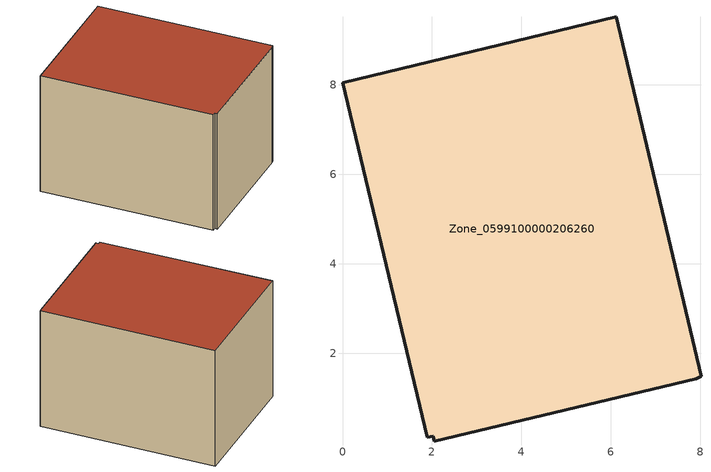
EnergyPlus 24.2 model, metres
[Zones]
Zone_0599100000206260
 floor ground (C_G): 0,8.05 6.12,9.52 8.01,1.49 7.9,1.43 2.05,0.03 2.02,0.15 1.89,0.12 z0
 wall outside (C_F): 6.12,9.52 0,8.05 1.89,0.12 2.02,0.15 2.05,0.03 7.9,1.43 8.01,1.49 6.12,9.52 z0:5.86
 roof outside (C_R): 7.9,1.43 8.01,1.49 6.12,9.52 0,8.05 1.89,0.12 2.02,0.15 2.05,0.03 z5.86
[BUILDING]
Pand.0599100000206260: North Axis=0; Terrain=City; Loads Convergence Tolerance Value=0.04; Temperature Convergence Tolerance Value=0.4; Solar Distribution=FullExterior; Maximum Number of Warmup Days=25; Minimum Number of Warmup Days=1
[Site:Location]
Rotterdam.The.Hague.AP_ZH_NLD Design_Conditions: Latitude=51.96; Longitude=4.45; Time Zone=1; Elevation=-4.5
[SITE:GROUNDTEMPERATURE:BUILDINGSURFACE]
18, 18, 18, 18, 18, 18, 18, 18, 18, 18, 18, 18
[MATERIAL] Thermal Absorptance=0.9; Solar Absorptance=0.7; Visible Absorptance=0.7
Name | Roughness | Thickness | Conductivity | Density | Specific Heat
G.TC.1965-1974 | MediumSmooth | 0.15 | 0.882353 | 540 | 1210
F.TC.1965-1974 | Rough | 0.3 | 0.697674 | 1920 | 840
R.TC.1965-1974 | MediumRough | 0.2 | 0.232558 | 1500 | 1000
[CONSTRUCTION]
C_G: G.TC.1965-1974
C_F: F.TC.1965-1974
C_R: R.TC.1965-1974
[ZONE]
Zone_0599100000206260: Type=1; Multiplier=1; Ceiling Height=Autocalculate; Volume=Autocalculate; Floor Area=autocalculate; Part of Total Floor Area=Yes
[ZONEINFILTRATION:DESIGNFLOWRATE]
Infil_Zone_0599100000206260: Zone or ZoneList or Space or SpaceList=Zone_0599100000206260; Schedule=AlwaysOn; Design Flow Rate Calculation Method=Flow/Area; Flow Rate per Floor Area=0.003; Constant Term Coefficient=1; Temperature Term Coefficient=0; Velocity Term Coefficient=0; Velocity Squared Term Coefficient=0
[HVACTEMPLATE:ZONE:IDEALLOADSAIRSYSTEM]
Zone_0599100000206260: Maximum Heating Supply Air Temperature=50; Minimum Cooling Supply Air Temperature=13; Maximum Heating Supply Air Humidity Ratio=0.0156; Minimum Cooling Supply Air Humidity Ratio=0.0077; Heating Limit=NoLimit; Cooling Limit=NoLimit; Dehumidification Control Type=ConstantSensibleHeatRatio; Cooling Sensible Heat Ratio=0.7; Dehumidification Setpoint=60; Humidification Control Type=None; Humidification Setpoint=30; Outdoor Air Method=None; Outdoor Air Flow Rate per Person=0.00944; Outdoor Air Flow Rate per Zone Floor Area=0; Outdoor Air Flow Rate per Zone=0; Demand Controlled Ventilation Type=None; Outdoor Air Economizer Type=NoEconomizer; Heat Recovery Type=None; Sensible Heat Recovery Effectiveness=0.7; Latent Heat Recovery Effectiveness=0.65
[ZONECONTROL:THERMOSTAT]
ThermostatControl_Zone_0599100000206260: Zone or ZoneList=Zone_0599100000206260; Control Type Schedule=DualSetpointControlType; Control 1=Thermostat_Zone_0599100000206260; Temperature Difference Between Cutout And Setpoint=0
[THERMOSTATSETPOINT:DUALSETPOINT]
Thermostat_Zone_0599100000206260: Heating Setpoint Temperature Schedule=HeatingSetpoint_Zone_0599100000206260; Cooling Setpoint Temperature Schedule=CoolingSetpoint_Zone_0599100000206260
[SCHEDULE:COMPACT]
HeatingSetpoint_Zone_0599100000206260: Through: 12/31, For: AllDays, Until: 24:00, 21
CoolingSetpoint_Zone_0599100000206260: Through: 12/31, For: AllDays, Until: 24:00, 24
DualSetpointControlType: Through: 12/31, For: AllDays, Until: 24:00, 4
AlwaysOn: Through: 12/31, For: AllDays, Until: 24:00, 1
